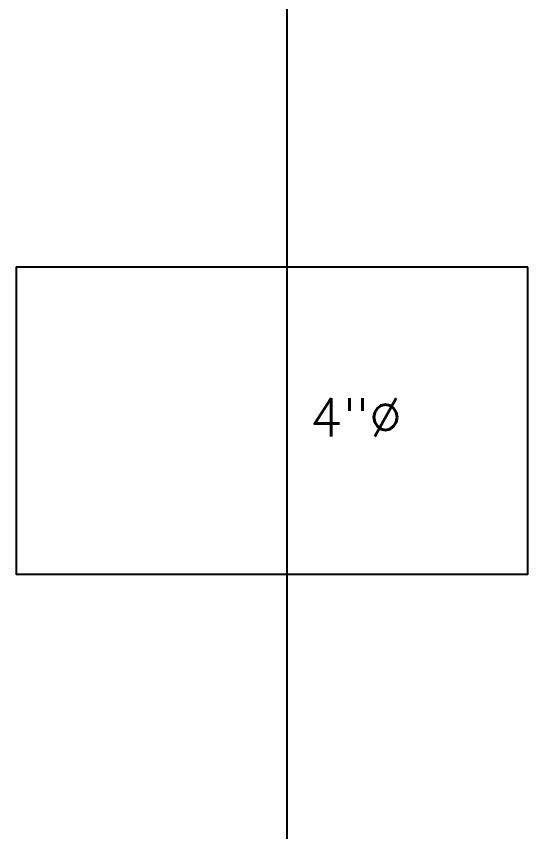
# Model space of a CAD drawing. Header units: metres. Extents: x -658 to -58, y -713 to -118.
# Drawn here: x -318.153 to -316.82, y -143.551 to -141.425 of the extents above; entities that cross this region are included whole.
import ezdxf
from ezdxf.enums import TextEntityAlignment as Align

# ---------------------------------------------------------------- set-up
doc = ezdxf.new("R2010")
doc.units = ezdxf.units.M
doc.header["$LTSCALE"] = 100
doc.linetypes.add('CENTERX2', pattern=[4, 2.5, -0.5, 0.5, -0.5])
doc.layers.add('drainage', color=6, linetype='Continuous')
doc.layers.add('plan', color=8, linetype='Continuous')
doc.layers.add('DRAINAGE  TEXT', color=3, linetype='Continuous', lineweight=25)
doc.styles.add('mech', font='romans.shx')

# ---------------------------------------------------------------- blocks, each defined once
blk = doc.blocks.new('A$Cc2be8e3e')
at = {"layer": 'plan'}
blk.add_lwpolyline([(-19.5741, 6.3815), (-20.9074, 6.3815), (-20.9074, 5.5805), (-19.5741, 5.5805)], close=True, dxfattribs=at)

msp = doc.modelspace()

# ---------------------------------------------------------------- linework, layer by layer
at = {"layer": 'drainage', "linetype": 'CENTERX2', "ltscale": 0.2}
msp.add_line((-317.4479, -140.1165), (-317.4479, -146.2696), dxfattribs=at)

# ---------------------------------------------------------------- block references
at = {"layer": 'plan'}
msp.add_blockref('A$Cc2be8e3e', (-297.2456, -148.4607), dxfattribs=at)

# ---------------------------------------------------------------- texts
at = {"layer": 'DRAINAGE  TEXT', "linetype": 'Continuous', "style": 'mech'}
msp.add_text('4"%%C', height=0.1, dxfattribs=at).set_placement((-317.2676, -142.4707), align=Align.MIDDLE_CENTER)

doc.saveas('drawing.dxf')
